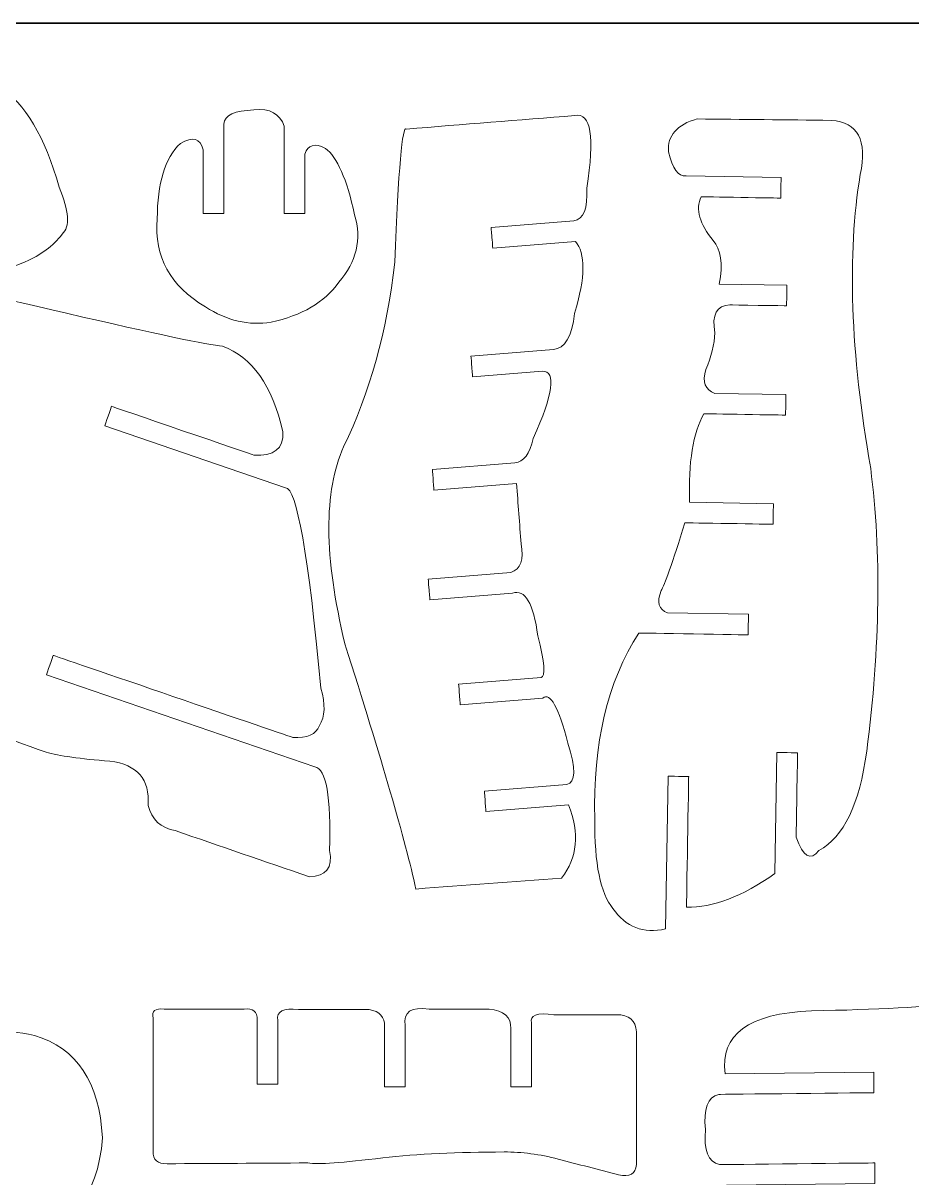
# Model space of a CAD drawing. Header units: inches. Extents: x -305 to 305, y -229 to 229.
# Drawn here: x -95 to 25.7, y 71.8 to 228.6 of the extents above; entities that cross this region are included whole.
import ezdxf

# ---------------------------------------------------------------- set-up
doc = ezdxf.new("R2010")
doc.units = ezdxf.units.IN
doc.header["$MEASUREMENT"] = 0
doc.layers.add('Layer 1', color=7, linetype='Continuous')
doc.layers.add('Layer 2', color=5, linetype='Continuous')

msp = doc.modelspace()

# ---------------------------------------------------------------- linework, layer by layer
at = {"layer": 'Layer 1', "lineweight": 9}
for points, knots in [([(-109.6291, 221.1808), (-110.5616, 222.3229), (-110.2863, 222.9191), (-108.8034, 222.9687), (-108.8034, 222.9687), (-104.9984, 222.839), (-101.4529, 221.8268), (-98.1669, 219.931), (-98.1669, 219.931), (-94.6858, 217.724), (-91.9951, 213.1878), (-90.0946, 206.3224), (-90.0946, 206.3224), (-88.7191, 203.1014), (-88.5801, 200.977), (-89.6774, 199.9493), (-89.6774, 199.9493), (-90.9015, 198.3439), (-92.5737, 197.0959), (-94.694, 196.205), (-94.694, 196.205), (-97.5186, 194.8631), (-101.6518, 194.0523), (-107.0933, 193.7725), (-107.0933, 193.7725), (-110.1956, 193.8647), (-112.9135, 194.9406), (-115.2465, 197.0004), (-115.2465, 197.0004), (-118.8233, 199.5616), (-121.2119, 202.5554), (-122.4117, 205.9812), (-122.4117, 205.9812), (-123.2336, 208.7943), (-123.4686, 210.5612), (-123.1165, 211.2819), (-123.1165, 211.2819), (-123.0354, 212.6222), (-122.2976, 213.0323), (-120.9029, 212.5117)], [0, 0, 0, 0, 0.1, 0.1, 0.1, 0.10000001, 0.2, 0.2, 0.2, 0.20000001, 0.3, 0.3, 0.3, 0.30000001, 0.4, 0.4, 0.4, 0.40000001, 0.5, 0.5, 0.5, 0.50000001, 0.6, 0.6, 0.6, 0.60000001, 0.7, 0.7, 0.7, 0.70000001, 0.8, 0.8, 0.8, 0.80000001, 0.9, 0.9, 0.9, 0.90000001, 1, 1, 1, 1]), ([(-59.5234, 214.6175), (-60.1074, 216.3192), (-61.4852, 217.0485), (-63.657, 216.8055), (-63.657, 216.8055), (-66.262, 216.7534), (-67.6239, 216.1108), (-67.7419, 214.8781)], [0, 0, 0, 0, 0.5, 0.5, 0.5, 0.50000001, 1, 1, 1, 1]), ([(-20.2363, 201.751), (-18.8962, 201.9634), (-18.3039, 203.4409), (-18.4596, 206.1845), (-18.4596, 206.1845), (-17.3537, 213.1725), (-17.889, 216.4635), (-20.0659, 216.0562), (-20.0659, 216.0562), (-27.6921, 215.4442), (-35.3183, 214.8322), (-42.9445, 214.2202), (-42.9445, 214.2202), (-43.5127, 214.8237), (-44.032, 208.7953), (-44.5018, 196.1344), (-44.5018, 196.1344), (-45.5863, 186.7591), (-47.9059, 178.4113), (-51.4614, 171.0924), (-51.4614, 171.0924), (-54.1945, 165.0588), (-54.1382, 156.1481), (-51.2929, 144.3602), (-51.2929, 144.3602), (-46.3125, 128.6738), (-43.0959, 117.5746), (-41.6429, 111.0629), (-41.6429, 111.0629), (-35.0536, 111.553), (-28.4642, 112.043), (-21.8748, 112.5329), (-21.8748, 112.5329), (-19.7317, 115.3075), (-19.4176, 118.6221), (-20.9324, 122.4759)], [0, 0, 0, 0, 0.11111111, 0.11111111, 0.11111111, 0.11111112, 0.22222222, 0.22222222, 0.22222222, 0.22222223, 0.33333333, 0.33333333, 0.33333333, 0.33333334, 0.44444444, 0.44444444, 0.44444444, 0.44444445, 0.55555556, 0.55555556, 0.55555556, 0.55555557, 0.66666667, 0.66666667, 0.66666667, 0.66666668, 0.77777778, 0.77777778, 0.77777778, 0.77777779, 0.88888889, 0.88888889, 0.88888889, 0.8888889, 1, 1, 1, 1]), ([(-67.7419, 214.8779), (-67.7419, 214.8779), (-67.7419, 202.7453), (-67.7419, 202.7453), (-67.7419, 202.7453), (-67.7419, 202.7453), (-70.5358, 202.7453), (-70.5358, 202.7453), (-70.5358, 202.7453), (-70.5358, 202.7453), (-70.5358, 211.3874), (-70.5358, 211.3874)], [0, 0, 0, 0, 0.33333333, 0.33333333, 0.33333333, 0.33333334, 0.66666667, 0.66666667, 0.66666667, 0.66666668, 1, 1, 1, 1]), ([(9.9549, 118.0998), (10.8697, 115.4177), (11.9011, 114.8205), (13.0489, 116.3083), (13.0489, 116.3083), (16.4022, 118.0676), (18.5654, 122.5521), (19.5376, 129.762), (19.5376, 129.762), (21.3637, 143.9904), (21.5423, 156.7781), (20.0731, 168.1259), (20.0731, 168.1259), (17.3271, 183.9387), (16.8573, 197.2399), (18.6635, 208.0295), (18.6635, 208.0295), (19.6314, 212.6887), (18.3205, 215.1455), (14.7308, 215.3998), (14.7308, 215.3998), (8.6647, 215.4642), (2.5983, 215.5285), (-3.468, 215.5927), (-3.468, 215.5927), (-6.2247, 214.828), (-7.525, 213.343), (-7.3695, 211.1377), (-7.3695, 211.1377), (-6.8294, 208.808), (-6.0364, 207.7144), (-4.9905, 207.8572)], [0, 0, 0, 0, 0.125, 0.125, 0.125, 0.12500001, 0.25, 0.25, 0.25, 0.25000001, 0.375, 0.375, 0.375, 0.37500001, 0.5, 0.5, 0.5, 0.50000001, 0.625, 0.625, 0.625, 0.62500001, 0.75, 0.75, 0.75, 0.75000001, 0.875, 0.875, 0.875, 0.87500001, 1, 1, 1, 1]), ([(-70.5358, 211.3876), (-70.9123, 212.9674), (-71.9429, 213.2629), (-73.627, 212.2732), (-73.627, 212.2732), (-75.7144, 210.2765), (-76.7585, 206.8556), (-76.7585, 202.0107), (-76.7585, 202.0107), (-77.1934, 196.8881), (-75.0188, 192.9117), (-70.234, 190.0811), (-70.234, 190.0811), (-67.2932, 188.206), (-64.318, 187.5112), (-61.3079, 187.9972), (-61.3079, 187.9972), (-57.132, 188.9), (-54.0697, 190.706), (-52.121, 193.4151), (-52.121, 193.4151), (-49.7026, 196.1932), (-48.9893, 199.2497), (-49.9809, 202.5837), (-49.9809, 202.5837), (-51.0248, 207.4281), (-52.3474, 210.4326), (-53.948, 211.5961), (-53.948, 211.5961), (-55.3871, 212.3426), (-56.3144, 212.0822), (-56.7295, 210.8148)], [0, 0, 0, 0, 0.125, 0.125, 0.125, 0.12500001, 0.25, 0.25, 0.25, 0.25000001, 0.375, 0.375, 0.375, 0.37500001, 0.5, 0.5, 0.5, 0.50000001, 0.625, 0.625, 0.625, 0.62500001, 0.75, 0.75, 0.75, 0.75000001, 0.875, 0.875, 0.875, 0.87500001, 1, 1, 1, 1]), ([(-56.7295, 210.8146), (-56.7295, 210.8146), (-56.7295, 202.7453), (-56.7295, 202.7453), (-56.7295, 202.7453), (-56.7295, 202.7453), (-59.5234, 202.7453), (-59.5234, 202.7453), (-59.5234, 202.7453), (-59.5234, 202.7453), (-59.5234, 214.6175), (-59.5234, 214.6175)], [0, 0, 0, 0, 0.33333333, 0.33333333, 0.33333333, 0.33333334, 0.66666667, 0.66666667, 0.66666667, 0.66666668, 1, 1, 1, 1]), ([(-4.9905, 207.8572), (-4.9905, 207.8572), (7.9113, 207.6382), (7.9113, 207.6382), (7.9113, 207.6382), (7.9113, 207.6382), (7.8639, 204.8449), (7.8639, 204.8449), (7.8639, 204.8449), (7.8639, 204.8449), (-2.9515, 205.0284), (-2.9515, 205.0284)], [0, 0, 0, 0, 0.33333333, 0.33333333, 0.33333333, 0.33333334, 0.66666667, 0.66666667, 0.66666667, 0.66666668, 1, 1, 1, 1]), ([(-2.9517, 205.0284), (-3.715, 203.3081), (-3.1689, 201.33), (-1.3134, 199.0941), (-1.3134, 199.0941), (-0.2358, 197.9131), (0.0451, 195.9395), (-0.4707, 193.1733)], [0, 0, 0, 0, 0.5, 0.5, 0.5, 0.50000001, 1, 1, 1, 1]), ([(-20.2363, 201.751), (-20.2363, 201.751), (-31.4451, 200.8515), (-31.4451, 200.8515), (-31.4451, 200.8515), (-31.4451, 200.8515), (-31.3334, 199.4591), (-31.3334, 199.4591)], [0, 0, 0, 0, 0.5, 0.5, 0.5, 0.50000001, 1, 1, 1, 1]), ([(-20.0128, 198.9662), (-20.0128, 198.9662), (-31.2216, 198.0667), (-31.2216, 198.0667), (-31.2216, 198.0667), (-31.2216, 198.0667), (-31.3334, 199.4591), (-31.3334, 199.4591)], [0, 0, 0, 0, 0.5, 0.5, 0.5, 0.50000001, 1, 1, 1, 1]), ([(-22.9765, 184.2882), (-21.4431, 184.432), (-20.4907, 186.066), (-20.1192, 189.1899), (-20.1192, 189.1899), (-18.6409, 194.1153), (-18.6053, 197.3739), (-20.0128, 198.9662)], [0, 0, 0, 0, 0.5, 0.5, 0.5, 0.50000001, 1, 1, 1, 1]), ([(-0.4707, 193.1733), (-0.4707, 193.1733), (8.7066, 193.0176), (8.7066, 193.0176), (8.7066, 193.0176), (8.7066, 193.0176), (8.6592, 190.2242), (8.6592, 190.2242), (8.6592, 190.2242), (8.6592, 190.2242), (0.973, 190.3546), (0.973, 190.3546)], [0, 0, 0, 0, 0.33333333, 0.33333333, 0.33333333, 0.33333334, 0.66666667, 0.66666667, 0.66666667, 0.66666668, 1, 1, 1, 1]), ([(-63.6699, 169.9652), (-60.9284, 169.7736), (-59.6056, 170.8225), (-59.7016, 173.1121), (-59.7016, 173.1121), (-61.185, 179.4216), (-63.913, 183.2985), (-67.885, 184.7423), (-67.885, 184.7423), (-69.8098, 184.896), (-76.8749, 186.387), (-89.0798, 189.2158), (-89.0798, 189.2158), (-100.1276, 191.9009), (-106.0103, 192.7334), (-106.7278, 191.7132), (-106.7278, 191.7132), (-111.7209, 189.4223), (-114.7317, 187.4321), (-115.7604, 185.7423), (-115.7604, 185.7423), (-117.1003, 181.9536), (-118.4402, 178.1654), (-119.7803, 174.3767), (-119.7803, 174.3767), (-120.8357, 172.4899), (-120.3944, 171.1564), (-118.4562, 170.3754)], [0, 0, 0, 0, 0.14285714, 0.14285714, 0.14285714, 0.14285715, 0.28571429, 0.28571429, 0.28571429, 0.2857143, 0.42857143, 0.42857143, 0.42857143, 0.42857144, 0.57142857, 0.57142857, 0.57142857, 0.57142858, 0.71428571, 0.71428571, 0.71428571, 0.71428572, 0.85714286, 0.85714286, 0.85714286, 0.85714287, 1, 1, 1, 1]), ([(0.973, 190.3546), (-0.8446, 190.2755), (-1.5232, 189.0137), (-1.0622, 186.5694), (-1.0622, 186.5694), (-1.1512, 184.9765), (-1.5605, 183.3145), (-2.291, 181.5841), (-2.291, 181.5841), (-2.8226, 179.8749), (-2.4157, 178.7948), (-1.0704, 178.3445)], [0, 0, 0, 0, 0.33333333, 0.33333333, 0.33333333, 0.33333334, 0.66666667, 0.66666667, 0.66666667, 0.66666668, 1, 1, 1, 1]), ([(-22.9765, 184.2882), (-22.9765, 184.2882), (-34.1854, 183.3887), (-34.1854, 183.3887), (-34.1854, 183.3887), (-34.1854, 183.3887), (-34.0736, 181.9963), (-34.0736, 181.9963)], [0, 0, 0, 0, 0.5, 0.5, 0.5, 0.50000001, 1, 1, 1, 1]), ([(-24.4917, 181.3638), (-24.4917, 181.3638), (-33.9619, 180.6039), (-33.9619, 180.6039), (-33.9619, 180.6039), (-33.9619, 180.6039), (-34.0736, 181.9963), (-34.0736, 181.9963)], [0, 0, 0, 0, 0.5, 0.5, 0.5, 0.50000001, 1, 1, 1, 1]), ([(-28.2162, 168.8925), (-27.0288, 169.0219), (-26.2019, 170.1332), (-25.7354, 172.2266), (-25.7354, 172.2266), (-23.0031, 178.2712), (-22.5885, 181.3171), (-24.4917, 181.3638)], [0, 0, 0, 0, 0.5, 0.5, 0.5, 0.50000001, 1, 1, 1, 1]), ([(-1.0704, 178.3445), (-1.0704, 178.3445), (8.5707, 178.1808), (8.5707, 178.1808), (8.5707, 178.1808), (8.5707, 178.1808), (8.5233, 175.3875), (8.5233, 175.3875), (8.5233, 175.3875), (8.5233, 175.3875), (-2.5668, 175.5757), (-2.5668, 175.5757)], [0, 0, 0, 0, 0.33333333, 0.33333333, 0.33333333, 0.33333334, 0.66666667, 0.66666667, 0.66666667, 0.66666668, 1, 1, 1, 1]), ([(-59.3504, 165.5307), (-59.3504, 165.5307), (-83.8787, 173.9407), (-83.8787, 173.9407), (-83.8787, 173.9407), (-83.8787, 173.9407), (-82.9724, 176.5835), (-82.9724, 176.5835), (-82.9724, 176.5835), (-82.9724, 176.5835), (-63.6699, 169.9652), (-63.6699, 169.9652)], [0, 0, 0, 0, 0.33333333, 0.33333333, 0.33333333, 0.33333334, 0.66666667, 0.66666667, 0.66666667, 0.66666668, 1, 1, 1, 1]), ([(-28.2162, 168.8925), (-28.2162, 168.8925), (-39.425, 167.993), (-39.425, 167.993), (-39.425, 167.993), (-39.425, 167.993), (-39.3133, 166.6006), (-39.3133, 166.6006)], [0, 0, 0, 0, 0.5, 0.5, 0.5, 0.50000001, 1, 1, 1, 1]), ([(-27.9926, 166.1077), (-27.9926, 166.1077), (-39.2015, 165.2082), (-39.2015, 165.2082), (-39.2015, 165.2082), (-39.2015, 165.2082), (-39.3133, 166.6006), (-39.3133, 166.6006)], [0, 0, 0, 0, 0.5, 0.5, 0.5, 0.50000001, 1, 1, 1, 1]), ([(-58.3731, 131.6327), (-56.4054, 131.5146), (-55.1977, 132.0486), (-54.7497, 133.2349), (-54.7497, 133.2349), (-53.9872, 134.4439), (-53.9192, 136.1368), (-54.5455, 138.3126), (-54.5455, 138.3126), (-56.2402, 156.4356), (-57.8422, 165.5082), (-59.3504, 165.5307)], [0, 0, 0, 0, 0.33333333, 0.33333333, 0.33333333, 0.33333334, 0.66666667, 0.66666667, 0.66666667, 0.66666668, 1, 1, 1, 1]), ([(-28.7725, 154.018), (-27.4135, 154.494), (-26.9484, 155.7907), (-27.3772, 157.908), (-27.3772, 157.908), (-27.5823, 160.641), (-27.7875, 163.3744), (-27.9926, 166.1077)], [0, 0, 0, 0, 0.5, 0.5, 0.5, 0.50000001, 1, 1, 1, 1]), ([(-4.5105, 163.5577), (-4.5105, 163.5577), (6.8698, 163.3648), (6.8698, 163.3648), (6.8698, 163.3648), (6.8698, 163.3648), (6.8224, 160.5714), (6.8224, 160.5714), (6.8224, 160.5714), (6.8224, 160.5714), (-5.1377, 160.7744), (-5.1377, 160.7744)], [0, 0, 0, 0, 0.33333333, 0.33333333, 0.33333333, 0.33333334, 0.66666667, 0.66666667, 0.66666667, 0.66666668, 1, 1, 1, 1]), ([(-5.1374, 160.7744), (-6.8342, 155.3371), (-7.9107, 152.2668), (-8.3667, 151.5637), (-8.3667, 151.5637), (-9.0116, 150.0199), (-8.7194, 149.0108), (-7.4904, 148.5376)], [0, 0, 0, 0, 0.5, 0.5, 0.5, 0.50000001, 1, 1, 1, 1]), ([(-28.7725, 154.018), (-28.7725, 154.018), (-39.9813, 153.1185), (-39.9813, 153.1185), (-39.9813, 153.1185), (-39.9813, 153.1185), (-39.8696, 151.7261), (-39.8696, 151.7261)], [0, 0, 0, 0, 0.5, 0.5, 0.5, 0.50000001, 1, 1, 1, 1]), ([(-28.549, 151.2332), (-28.549, 151.2332), (-39.7578, 150.3337), (-39.7578, 150.3337), (-39.7578, 150.3337), (-39.7578, 150.3337), (-39.8696, 151.7261), (-39.8696, 151.7261)], [0, 0, 0, 0, 0.5, 0.5, 0.5, 0.50000001, 1, 1, 1, 1]), ([(-24.6525, 139.7516), (-24.0347, 139.9206), (-24.186, 141.8087), (-25.107, 145.4152), (-25.107, 145.4152), (-25.696, 149.8479), (-26.8433, 151.7875), (-28.549, 151.2332)], [0, 0, 0, 0, 0.5, 0.5, 0.5, 0.50000001, 1, 1, 1, 1]), ([(-7.4902, 148.5376), (-7.4902, 148.5376), (3.4847, 148.3513), (3.4847, 148.3513), (3.4847, 148.3513), (3.4847, 148.3513), (3.4373, 145.558), (3.4373, 145.558), (3.4373, 145.558), (3.4373, 145.558), (-11.3768, 145.8094), (-11.3768, 145.8094)], [0, 0, 0, 0, 0.33333333, 0.33333333, 0.33333333, 0.33333334, 0.66666667, 0.66666667, 0.66666667, 0.66666668, 1, 1, 1, 1]), ([(-7.7747, 105.6484), (-10.795, 104.9658), (-13.173, 105.8946), (-14.9098, 108.4359), (-14.9098, 108.4359), (-16.614, 110.4741), (-17.4344, 114.5071), (-17.3708, 120.5345), (-17.3708, 120.5345), (-17.6603, 130.7836), (-15.6626, 139.2086), (-11.3768, 145.8094)], [0, 0, 0, 0, 0.33333333, 0.33333333, 0.33333333, 0.33333334, 0.66666667, 0.66666667, 0.66666667, 0.66666668, 1, 1, 1, 1]), ([(-55.3742, 127.651), (-55.3742, 127.651), (-91.7936, 140.1382), (-91.7936, 140.1382), (-91.7936, 140.1382), (-91.7936, 140.1382), (-90.8874, 142.7809), (-90.8874, 142.7809), (-90.8874, 142.7809), (-90.8874, 142.7809), (-58.3735, 131.6328), (-58.3735, 131.6328)], [0, 0, 0, 0, 0.33333333, 0.33333333, 0.33333333, 0.33333334, 0.66666667, 0.66666667, 0.66666667, 0.66666668, 1, 1, 1, 1]), ([(-24.6525, 139.7516), (-24.6525, 139.7516), (-35.8613, 138.8521), (-35.8613, 138.8521), (-35.8613, 138.8521), (-35.8613, 138.8521), (-35.7496, 137.4597), (-35.7496, 137.4597)], [0, 0, 0, 0, 0.5, 0.5, 0.5, 0.50000001, 1, 1, 1, 1]), ([(-119.4086, 134.519), (-117.0865, 136.5098), (-113.5856, 136.9195), (-108.9059, 135.7474), (-108.9059, 135.7474), (-103.2253, 133.7105), (-97.5445, 131.6735), (-91.8638, 129.6365)], [0, 0, 0, 0, 0.5, 0.5, 0.5, 0.50000001, 1, 1, 1, 1]), ([(-24.429, 136.9668), (-24.429, 136.9668), (-35.6378, 136.0673), (-35.6378, 136.0673), (-35.6378, 136.0673), (-35.6378, 136.0673), (-35.7496, 137.4597), (-35.7496, 137.4597)], [0, 0, 0, 0, 0.5, 0.5, 0.5, 0.50000001, 1, 1, 1, 1]), ([(-21.156, 125.2607), (-19.9708, 125.5158), (-19.9254, 127.3821), (-21.0197, 130.8586), (-21.0197, 130.8586), (-22.301, 135.7603), (-23.4375, 137.7967), (-24.429, 136.9668)], [0, 0, 0, 0, 0.5, 0.5, 0.5, 0.50000001, 1, 1, 1, 1]), ([(-91.8638, 129.6365), (-90.0891, 129.1322), (-87.2037, 128.7223), (-83.2076, 128.4071), (-83.2076, 128.4071), (-79.4665, 127.9618), (-77.7356, 125.9587), (-78.0143, 122.3978), (-78.0143, 122.3978), (-77.5017, 120.486), (-76.2726, 119.3496), (-74.3272, 118.9887), (-74.3272, 118.9887), (-68.2582, 116.9007), (-62.1893, 114.8127), (-56.1201, 112.7246), (-56.1201, 112.7246), (-53.8408, 112.7611), (-52.9249, 113.9457), (-53.3726, 116.2778), (-53.3726, 116.2778), (-53.1593, 123.5912), (-53.8265, 127.3824), (-55.3738, 127.6509)], [0, 0, 0, 0, 0.16666667, 0.16666667, 0.16666667, 0.16666668, 0.33333333, 0.33333333, 0.33333333, 0.33333334, 0.5, 0.5, 0.5, 0.50000001, 0.66666667, 0.66666667, 0.66666667, 0.66666668, 0.83333333, 0.83333333, 0.83333333, 0.83333334, 1, 1, 1, 1]), ([(7.077, 113.1632), (7.077, 113.1632), (7.3558, 129.5994), (7.3558, 129.5994), (7.3558, 129.5994), (7.3558, 129.5994), (10.1493, 129.552), (10.1493, 129.552), (10.1493, 129.552), (10.1493, 129.552), (9.9549, 118.0998), (9.9549, 118.0998)], [0, 0, 0, 0, 0.33333333, 0.33333333, 0.33333333, 0.33333334, 0.66666667, 0.66666667, 0.66666667, 0.66666668, 1, 1, 1, 1]), ([(-7.7747, 105.6486), (-7.7747, 105.6486), (-7.423, 126.3723), (-7.423, 126.3723), (-7.423, 126.3723), (-7.423, 126.3723), (-4.6294, 126.3249), (-4.6294, 126.3249), (-4.6294, 126.3249), (-4.6294, 126.3249), (-4.9301, 108.6145), (-4.9301, 108.6145)], [0, 0, 0, 0, 0.33333333, 0.33333333, 0.33333333, 0.33333334, 0.66666667, 0.66666667, 0.66666667, 0.66666668, 1, 1, 1, 1]), ([(-21.156, 125.2607), (-21.156, 125.2607), (-32.3648, 124.3612), (-32.3648, 124.3612), (-32.3648, 124.3612), (-32.3648, 124.3612), (-32.2531, 122.9688), (-32.2531, 122.9688)], [0, 0, 0, 0, 0.5, 0.5, 0.5, 0.50000001, 1, 1, 1, 1]), ([(-20.9324, 122.4759), (-20.9324, 122.4759), (-32.1413, 121.5764), (-32.1413, 121.5764), (-32.1413, 121.5764), (-32.1413, 121.5764), (-32.2531, 122.9688), (-32.2531, 122.9688)], [0, 0, 0, 0, 0.5, 0.5, 0.5, 0.50000001, 1, 1, 1, 1]), ([(0.3218, 85.9929), (-0.4134, 91.3043), (3.4906, 94.1504), (12.0343, 94.5302), (12.0343, 94.5302), (20.9701, 94.6885), (27.7062, 95.0398), (32.2432, 95.5828), (32.2432, 95.5828), (39.7331, 96.1654), (43.8504, 94.1618), (44.5952, 89.5712)], [0, 0, 0, 0, 0.33333333, 0.33333333, 0.33333333, 0.33333334, 0.66666667, 0.66666667, 0.66666667, 0.66666668, 1, 1, 1, 1]), ([(-63.194, 93.2771), (-63.1942, 94.4593), (-63.7871, 94.9442), (-64.9725, 94.7307), (-64.9725, 94.7307), (-68.5958, 94.7402), (-72.2192, 94.75), (-75.8427, 94.7597), (-75.8427, 94.7597), (-77.044, 94.8953), (-77.5417, 94.4885), (-77.3354, 93.5387)], [0, 0, 0, 0, 0.33333333, 0.33333333, 0.33333333, 0.33333334, 0.66666667, 0.66666667, 0.66666667, 0.66666668, 1, 1, 1, 1]), ([(-45.923, 92.3757), (-45.8534, 93.6938), (-46.5516, 94.4693), (-48.0175, 94.7015), (-48.0175, 94.7015), (-51.2057, 94.7017), (-54.3939, 94.7015), (-57.5824, 94.7015), (-57.5824, 94.7015), (-59.6557, 94.963), (-60.5949, 94.4691), (-60.4003, 93.2189)], [0, 0, 0, 0, 0.33333333, 0.33333333, 0.33333333, 0.33333334, 0.66666667, 0.66666667, 0.66666667, 0.66666668, 1, 1, 1, 1]), ([(-28.7678, 92.143), (-28.7137, 93.6741), (-29.7004, 94.5467), (-31.7283, 94.7597), (-31.7283, 94.7597), (-34.4332, 94.7597), (-37.1385, 94.7597), (-39.8439, 94.7597), (-39.8439, 94.7597), (-42.3043, 95.1083), (-43.3995, 94.3722), (-43.1292, 92.55)], [0, 0, 0, 0, 0.33333333, 0.33333333, 0.33333333, 0.33333334, 0.66666667, 0.66666667, 0.66666667, 0.66666668, 1, 1, 1, 1]), ([(-11.7286, 91.6779), (-11.8251, 93.2284), (-12.7331, 94.0041), (-14.4534, 94.0041), (-14.4534, 94.0041), (-17.2745, 94.0041), (-20.0955, 94.0041), (-22.9168, 94.0039), (-22.9168, 94.0039), (-25.2211, 94.2945), (-26.2404, 93.9263), (-25.9741, 92.8991)], [0, 0, 0, 0, 0.33333333, 0.33333333, 0.33333333, 0.33333334, 0.66666667, 0.66666667, 0.66666667, 0.66666668, 1, 1, 1, 1]), ([(-60.4003, 93.2189), (-60.4003, 93.2189), (-60.4003, 84.5625), (-60.4003, 84.5625), (-60.4003, 84.5625), (-60.4003, 84.5625), (-63.194, 84.5625), (-63.194, 84.5625), (-63.194, 84.5625), (-63.194, 84.5625), (-63.194, 93.2771), (-63.194, 93.2771)], [0, 0, 0, 0, 0.33333333, 0.33333333, 0.33333333, 0.33333334, 0.66666667, 0.66666667, 0.66666667, 0.66666668, 1, 1, 1, 1]), ([(-43.1292, 92.55), (-43.1292, 92.55), (-43.1292, 84.2148), (-43.1292, 84.2148), (-43.1292, 84.2148), (-43.1292, 84.2148), (-45.923, 84.2148), (-45.923, 84.2148), (-45.923, 84.2148), (-45.923, 84.2148), (-45.923, 92.3757), (-45.923, 92.3757)], [0, 0, 0, 0, 0.33333333, 0.33333333, 0.33333333, 0.33333334, 0.66666667, 0.66666667, 0.66666667, 0.66666668, 1, 1, 1, 1]), ([(-25.9741, 92.8991), (-25.9741, 92.8991), (-25.9741, 84.2148), (-25.9741, 84.2148), (-25.9741, 84.2148), (-25.9741, 84.2148), (-28.7678, 84.2148), (-28.7678, 84.2148), (-28.7678, 84.2148), (-28.7678, 84.2148), (-28.7678, 92.143), (-28.7678, 92.143)], [0, 0, 0, 0, 0.33333333, 0.33333333, 0.33333333, 0.33333334, 0.66666667, 0.66666667, 0.66666667, 0.66666668, 1, 1, 1, 1]), ([(-108.3754, 71.2764), (-110.094, 71.0483), (-110.1116, 70.3223), (-108.4274, 69.099), (-108.4274, 69.099), (-104.9196, 65.7759), (-100.8563, 64.088), (-96.2373, 64.0358), (-96.2373, 64.0358), (-88.7878, 64.697), (-84.7765, 69.1164), (-84.2035, 77.2943), (-84.2035, 77.2943), (-84.6026, 84.8456), (-87.6765, 89.4737), (-93.4243, 91.1789), (-93.4243, 91.1789), (-97.6958, 92.2057), (-101.5509, 91.5967), (-104.9892, 89.3521), (-104.9892, 89.3521), (-107.1251, 87.2955), (-107.351, 85.8724), (-105.6665, 85.0827)], [0, 0, 0, 0, 0.16666667, 0.16666667, 0.16666667, 0.16666668, 0.33333333, 0.33333333, 0.33333333, 0.33333334, 0.5, 0.5, 0.5, 0.50000001, 0.66666667, 0.66666667, 0.66666667, 0.66666668, 0.83333333, 0.83333333, 0.83333333, 0.83333334, 1, 1, 1, 1]), ([(0.3218, 85.9929), (0.3218, 85.9929), (20.4867, 86.2092), (20.4867, 86.2092), (20.4867, 86.2092), (20.4867, 86.2092), (20.5167, 83.4154), (20.5167, 83.4154), (20.5167, 83.4154), (20.5167, 83.4154), (-0.5463, 83.1895), (-0.5463, 83.1895)], [0, 0, 0, 0, 0.33333333, 0.33333333, 0.33333333, 0.33333334, 0.66666667, 0.66666667, 0.66666667, 0.66666668, 1, 1, 1, 1]), ([(-11.7286, 73.6519), (-11.8041, 72.4015), (-12.6155, 71.9461), (-14.1617, 72.2854), (-14.1617, 72.2854), (-16.8861, 72.9733), (-19.6109, 73.6808), (-22.3355, 74.4077), (-22.3355, 74.4077), (-24.8281, 75.0569), (-27.2821, 75.3769), (-29.6977, 75.3672), (-29.6977, 75.3672), (-35.9597, 75.3575), (-41.4481, 75.0958), (-46.1624, 74.5822), (-46.1624, 74.5822), (-51.5919, 73.8843), (-54.9737, 73.6517), (-56.3071, 73.8843), (-56.3071, 73.8843), (-62.6836, 73.8456), (-69.0603, 73.8069), (-75.437, 73.768), (-75.437, 73.768), (-76.7347, 73.7488), (-77.3676, 74.311), (-77.3354, 75.4543)], [0, 0, 0, 0, 0.14285714, 0.14285714, 0.14285714, 0.14285715, 0.28571429, 0.28571429, 0.28571429, 0.2857143, 0.42857143, 0.42857143, 0.42857143, 0.42857144, 0.57142857, 0.57142857, 0.57142857, 0.57142858, 0.71428571, 0.71428571, 0.71428571, 0.71428572, 0.85714286, 0.85714286, 0.85714286, 0.85714287, 1, 1, 1, 1]), ([(0.484, 70.8708), (0.484, 70.8708), (20.649, 71.0871), (20.649, 71.0871), (20.649, 71.0871), (20.649, 71.0871), (20.619, 73.8809), (20.619, 73.8809), (20.619, 73.8809), (20.619, 73.8809), (-0.444, 73.6549), (-0.444, 73.6549)], [0, 0, 0, 0, 0.33333333, 0.33333333, 0.33333333, 0.33333334, 0.66666667, 0.66666667, 0.66666667, 0.66666668, 1, 1, 1, 1])]:
    msp.add_open_spline(points, degree=3, knots=knots, dxfattribs=at)
for points in [[(-2.5668, 175.5757), (-4.0415, 172.9805), (-4.6894, 168.9743), (-4.5103, 163.5577)], [(-4.9301, 108.6143), (-1.3415, 108.5147), (2.6608, 110.031), (7.077, 113.1636)], [(-77.3354, 75.4543), (-77.3354, 81.3286), (-77.3354, 87.6642), (-77.3354, 93.5387)], [(-11.7286, 73.6519), (-11.7286, 84.3937), (-11.7286, 80.9358), (-11.7286, 91.6779)], [(-2.3484, 78.4023), (-2.6665, 81.215), (-2.0661, 82.8106), (-0.5463, 83.1895)], [(-2.3484, 78.4023), (-2.6061, 75.5835), (-1.9716, 74.0011), (-0.444, 73.6549)]]:
    msp.add_open_spline(points, degree=3, dxfattribs=at)
at = {"layer": 'Layer 2', "lineweight": 35}
msp.add_open_spline([(-304.8, 228.6), (-304.8, 228.6), (304.8, 228.6), (304.8, 228.6), (304.8, 228.6), (304.8, 228.6), (304.8, -228.6), (304.8, -228.6), (304.8, -228.6), (304.8, -228.6), (-304.8, -228.6), (-304.8, -228.6), (-304.8, -228.6), (-304.8, -228.6), (-304.8, 228.6), (-304.8, 228.6)], degree=3, knots=[0, 0, 0, 0, 0.25, 0.25, 0.25, 0.25000001, 0.5, 0.5, 0.5, 0.50000001, 0.75, 0.75, 0.75, 0.75000001, 1, 1, 1, 1], dxfattribs=at)

doc.saveas('drawing.dxf')
